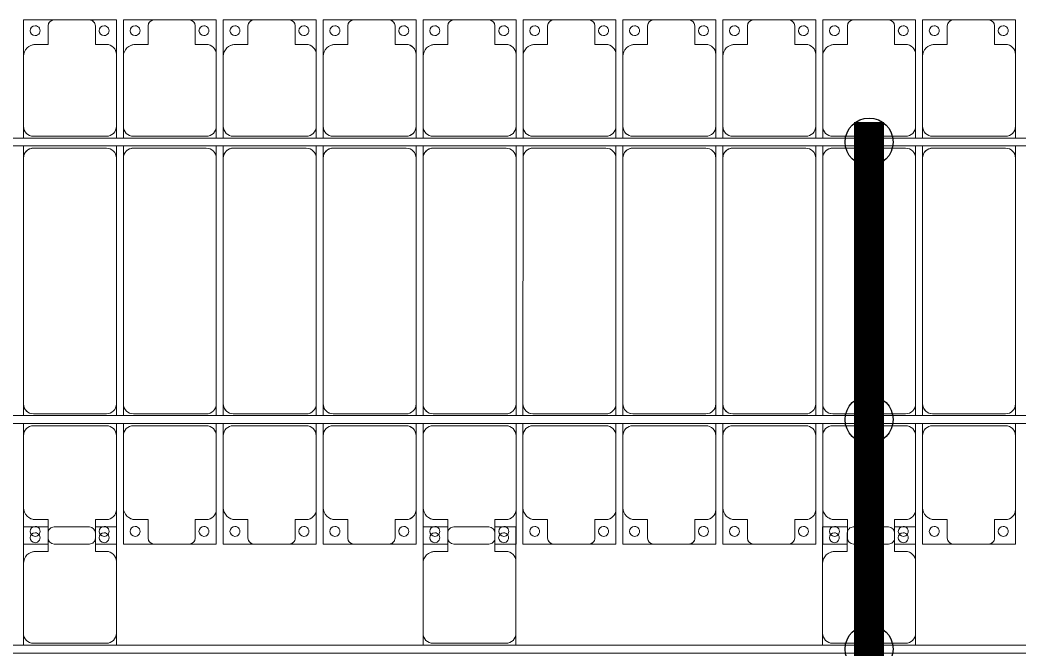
# Model space of a CAD drawing. Header units: millimetres. Extents: x -147246 to 112336, y -213734 to -86506.
# Drawn here: x -80364 to -75364, y -95705 to -92555 of the extents above; entities that cross this region are included whole.
import ezdxf

# ---------------------------------------------------------------- set-up
doc = ezdxf.new("R2010")
doc.units = ezdxf.units.MM
doc.layers.add('A-GENM', color=13, linetype='Continuous', lineweight=9)
doc.layers.add('S-BEAM', color=12, linetype='Continuous', lineweight=9)
doc.layers.add('GC-HOP 40x60 GIA CUONG', color=1, linetype='Continuous')

# ---------------------------------------------------------------- blocks, each defined once
blk = doc.blocks.new('Dải phao đi lại kèm đỡ invester - DẢI PHAO ĐI LẠI-15551-BỐ TRÍ KHUNG KẾT CẤU BÈ PIN 05')
at = {"layer": 'A-GENM', "color": 7}
for p, q in [((59758.4, 1312.2), (59911.8, 1312.2)), ((59758.4, 1129.7), (59758.4, 1312.2)), ((60088.2, 1312.2), (59911.8, 1312.2)), ((60088.2, 1312.2), (60223.4, 1312.2)), ((60223.4, 1312.2), (60223.4, 1139.7)), ((60258.4, 1312.2), (60411.8, 1312.2)), ((60258.4, 1129.7), (60258.4, 1312.2)), ((60588.2, 1312.2), (60411.8, 1312.2)), ((60588.2, 1312.2), (60723.4, 1312.2)), ((60723.4, 1312.2), (60723.4, 1139.7)), ((60758.4, 1312.2), (60911.8, 1312.2)), ((60758.4, 1129.7), (60758.4, 1312.2)), ((61088.2, 1312.2), (60911.8, 1312.2)), ((61088.2, 1312.2), (61223.4, 1312.2)), ((61223.4, 1312.2), (61223.4, 1139.7)), ((61258.4, 1312.2), (61411.8, 1312.2)), ((61258.4, 1129.7), (61258.4, 1312.2)), ((61588.2, 1312.2), (61411.8, 1312.2)), ((61588.2, 1312.2), (61723.4, 1312.2)), ((61723.4, 1312.2), (61723.4, 1139.7)), ((61758.4, 1312.2), (61911.8, 1312.2)), ((61758.4, 1129.7), (61758.4, 1312.2)), ((62088.2, 1312.2), (61911.8, 1312.2)), ((62088.2, 1312.2), (62223.4, 1312.2)), ((62223.4, 1312.2), (62223.4, 1139.7)), ((62258.4, 1312.2), (62411.8, 1312.2)), ((62258.4, 1129.7), (62258.4, 1312.2)), ((62588.2, 1312.2), (62411.8, 1312.2)), ((62588.2, 1312.2), (62723.4, 1312.2)), ((62723.4, 1312.2), (62723.4, 1139.7)), ((62758.4, 1312.2), (62911.8, 1312.2)), ((62758.4, 1129.7), (62758.4, 1312.2)), ((63088.2, 1312.2), (62911.8, 1312.2)), ((63088.2, 1312.2), (63223.4, 1312.2)), ((63223.4, 1312.2), (63223.4, 1139.7)), ((63258.4, 1312.2), (63411.8, 1312.2)), ((63258.4, 1129.7), (63258.4, 1312.2)), ((63588.2, 1312.2), (63411.8, 1312.2)), ((63588.2, 1312.2), (63723.4, 1312.2)), ((63723.4, 1312.2), (63723.4, 1139.7)), ((63758.4, 1312.2), (63911.8, 1312.2)), ((63758.4, 1129.7), (63758.4, 1312.2)), ((64088.2, 1312.2), (63911.8, 1312.2)), ((64088.2, 1312.2), (64223.4, 1312.2)), ((64223.4, 1312.2), (64223.4, 1139.7)), ((64258.4, 1312.2), (64411.8, 1312.2)), ((64258.4, 1129.7), (64258.4, 1312.2)), ((64588.2, 1312.2), (64411.8, 1312.2)), ((64588.2, 1312.2), (64723.4, 1312.2)), ((64723.4, 1312.2), (64723.4, 1139.7)), ((59881.8, 1282.2), (59881.8, 1189.7)), ((60118.2, 1189.7), (60118.2, 1282.2)), ((60381.8, 1282.2), (60381.8, 1189.7)), ((60618.2, 1189.7), (60618.2, 1282.2)), ((60881.8, 1282.2), (60881.8, 1189.7)), ((61118.2, 1189.7), (61118.2, 1282.2)), ((61381.8, 1282.2), (61381.8, 1189.7)), ((61618.2, 1189.7), (61618.2, 1282.2)), ((61881.8, 1282.2), (61881.8, 1189.7)), ((62118.2, 1189.7), (62118.2, 1282.2)), ((62381.8, 1282.2), (62381.8, 1189.7)), ((62618.2, 1189.7), (62618.2, 1282.2)), ((62881.8, 1282.2), (62881.8, 1189.7)), ((63118.2, 1189.7), (63118.2, 1282.2)), ((63381.8, 1282.2), (63381.8, 1189.7)), ((63618.2, 1189.7), (63618.2, 1282.2)), ((63881.8, 1282.2), (63881.8, 1189.7)), ((64118.2, 1189.7), (64118.2, 1282.2)), ((64381.8, 1282.2), (64381.8, 1189.7)), ((64618.2, 1189.7), (64618.2, 1282.2)), ((59881.8, 1189.7), (59818.4, 1189.7)), ((60173.4, 1189.7), (60118.2, 1189.7)), ((60381.8, 1189.7), (60318.4, 1189.7)), ((60673.4, 1189.7), (60618.2, 1189.7)), ((60881.8, 1189.7), (60818.4, 1189.7)), ((61173.4, 1189.7), (61118.2, 1189.7)), ((61381.8, 1189.7), (61318.4, 1189.7)), ((61673.4, 1189.7), (61618.2, 1189.7)), ((61881.8, 1189.7), (61818.4, 1189.7)), ((62173.4, 1189.7), (62118.2, 1189.7)), ((62381.8, 1189.7), (62318.4, 1189.7)), ((62673.4, 1189.7), (62618.2, 1189.7)), ((62881.8, 1189.7), (62818.4, 1189.7)), ((63173.4, 1189.7), (63118.2, 1189.7)), ((63381.8, 1189.7), (63318.4, 1189.7)), ((63673.4, 1189.7), (63618.2, 1189.7)), ((63881.8, 1189.7), (63818.4, 1189.7)), ((64173.4, 1189.7), (64118.2, 1189.7)), ((64381.8, 1189.7), (64318.4, 1189.7)), ((64673.4, 1189.7), (64618.2, 1189.7)), ((59758.4, 1129.7), (59758.4, 779.7)), ((60223.4, 779.7), (60223.4, 1139.7)), ((60258.4, 1129.7), (60258.4, 779.7)), ((60723.4, 779.7), (60723.4, 1139.7)), ((60758.4, 1129.7), (60758.4, 779.7)), ((61223.4, 779.7), (61223.4, 1139.7)), ((61258.4, 1129.7), (61258.4, 779.7)), ((61723.4, 779.7), (61723.4, 1139.7)), ((61758.4, 1129.7), (61758.4, 779.7)), ((62223.4, 779.7), (62223.4, 1139.7)), ((62258.4, 1129.7), (62258.4, 779.7)), ((62723.4, 779.7), (62723.4, 1139.7)), ((62758.4, 1129.7), (62758.4, 779.7)), ((63223.4, 779.7), (63223.4, 1139.7)), ((63258.4, 1129.7), (63258.4, 779.7)), ((63723.4, 779.7), (63723.4, 1139.7)), ((63758.4, 1129.7), (63758.4, 779.7)), ((64223.4, 779.7), (64223.4, 1139.7)), ((64258.4, 1129.7), (64258.4, 779.7)), ((64723.4, 779.7), (64723.4, 1139.7)), ((59758.4, 721.1), (59758.4, 779.7)), ((60223.4, 779.7), (60223.4, 721.1)), ((60258.4, 721.1), (60258.4, 779.7)), ((60723.4, 779.7), (60723.4, 721.1)), ((60758.4, 721.1), (60758.4, 779.7)), ((61223.4, 779.7), (61223.4, 721.1)), ((61258.4, 721.1), (61258.4, 779.7)), ((61723.4, 779.7), (61723.4, 721.1)), ((61758.4, 721.1), (61758.4, 779.7)), ((62223.4, 779.7), (62223.4, 721.1)), ((62258.4, 721.1), (62258.4, 779.7)), ((62723.4, 779.7), (62723.4, 721.1)), ((62758.4, 721.1), (62758.4, 779.7)), ((63223.4, 779.7), (63223.4, 721.1)), ((63258.4, 721.1), (63258.4, 779.7)), ((63723.4, 779.7), (63723.4, 721.1)), ((63758.4, 721.1), (63758.4, 779.7)), ((64223.4, 779.7), (64223.4, 721.1)), ((64258.4, 721.1), (64258.4, 779.7)), ((64723.4, 779.7), (64723.4, 721.1)), ((59808.4, 729.7), (60173.4, 729.7)), ((60308.4, 729.7), (60673.4, 729.7)), ((60808.4, 729.7), (61173.4, 729.7)), ((61308.4, 729.7), (61673.4, 729.7)), ((61808.4, 729.7), (62173.4, 729.7)), ((62308.4, 729.7), (62673.4, 729.7)), ((62808.4, 729.7), (63173.4, 729.7)), ((63308.4, 729.7), (63673.4, 729.7)), ((63808.4, 729.7), (64173.4, 729.7)), ((64308.4, 729.7), (64673.4, 729.7)), ((59758.4, 620.3), (59758.4, 681.1)), ((60173.4, 670.3), (59808.4, 670.3)), ((60223.4, 681.1), (60223.4, 620.3)), ((60258.4, 620.3), (60258.4, 681.1)), ((60673.4, 670.3), (60308.4, 670.3)), ((60723.4, 681.1), (60723.4, 620.3)), ((60758.4, 620.3), (60758.4, 681.1)), ((61173.4, 670.3), (60808.4, 670.3)), ((61223.4, 681.1), (61223.4, 620.3)), ((61258.4, 620.3), (61258.4, 681.1)), ((61673.4, 670.3), (61308.4, 670.3)), ((61723.4, 681.1), (61723.4, 620.3)), ((61758.4, 620.3), (61758.4, 681.1)), ((62173.4, 670.3), (61808.4, 670.3)), ((62223.4, 681.1), (62223.4, 620.3)), ((62258.4, 620.3), (62258.4, 681.1)), ((62673.4, 670.3), (62308.4, 670.3)), ((62723.4, 681.1), (62723.4, 620.3)), ((62758.4, 620.3), (62758.4, 681.1)), ((63173.4, 670.3), (62808.4, 670.3)), ((63223.4, 681.1), (63223.4, 620.3)), ((63258.4, 620.3), (63258.4, 681.1)), ((63673.4, 670.3), (63308.4, 670.3)), ((63723.4, 681.1), (63723.4, 620.3)), ((63758.4, 620.3), (63758.4, 681.1)), ((64173.4, 670.3), (63808.4, 670.3)), ((64223.4, 681.1), (64223.4, 620.3)), ((64258.4, 620.3), (64258.4, 681.1)), ((64673.4, 670.3), (64308.4, 670.3)), ((64723.4, 681.1), (64723.4, 620.3)), ((59758.4, 620.3), (59758.4, -610.3)), ((60223.4, -610.3), (60223.4, 620.3)), ((60258.4, 620.3), (60258.4, -610.3)), ((60723.4, -610.3), (60723.4, 620.3)), ((60758.4, 620.3), (60758.4, -610.3)), ((61223.4, -610.3), (61223.4, 620.3)), ((61258.4, 620.3), (61258.4, -610.3)), ((61723.4, -610.3), (61723.4, 620.3)), ((61758.4, 620.3), (61758.4, -610.3)), ((62223.4, -610.3), (62223.4, 620.3)), ((62258.4, 620.3), (62258.4, -610.3)), ((62723.4, -610.3), (62723.4, 620.3)), ((62758.4, 620.3), (62758.4, -610.3)), ((63223.4, -610.3), (63223.4, 620.3)), ((63258.4, 620.3), (63258.4, -610.3)), ((63723.4, -610.3), (63723.4, 620.3)), ((63758.4, 620.3), (63758.4, -610.3)), ((64223.4, -610.3), (64223.4, 620.3)), ((64258.4, 620.3), (64258.4, -610.3)), ((64723.4, -610.3), (64723.4, 620.3)), ((59758.4, -668.9), (59758.4, -610.3)), ((60223.4, -610.3), (60223.4, -668.9)), ((60258.4, -668.9), (60258.4, -610.3)), ((60723.4, -610.3), (60723.4, -668.9)), ((60758.4, -668.9), (60758.4, -610.3)), ((61223.4, -610.3), (61223.4, -668.9)), ((61258.4, -668.9), (61258.4, -610.3)), ((61723.4, -610.3), (61723.4, -668.9)), ((61758.4, -668.9), (61758.4, -610.3)), ((62223.4, -610.3), (62223.4, -668.9)), ((62258.4, -668.9), (62258.4, -610.3)), ((62723.4, -610.3), (62723.4, -668.9)), ((62758.4, -668.9), (62758.4, -610.3)), ((63223.4, -610.3), (63223.4, -668.9)), ((63258.4, -668.9), (63258.4, -610.3)), ((63723.4, -610.3), (63723.4, -668.9)), ((63758.4, -668.9), (63758.4, -610.3)), ((64223.4, -610.3), (64223.4, -668.9)), ((64258.4, -668.9), (64258.4, -610.3)), ((64723.4, -610.3), (64723.4, -668.9)), ((59808.4, -660.3), (60173.4, -660.3)), ((60308.4, -660.3), (60673.4, -660.3)), ((60808.4, -660.3), (61173.4, -660.3)), ((61308.4, -660.3), (61673.4, -660.3)), ((61808.4, -660.3), (62173.4, -660.3)), ((62308.4, -660.3), (62673.4, -660.3)), ((62808.4, -660.3), (63173.4, -660.3)), ((63308.4, -660.3), (63673.4, -660.3)), ((63808.4, -660.3), (64173.4, -660.3)), ((64308.4, -660.3), (64673.4, -660.3)), ((59758.4, -769.7), (59758.4, -708.9)), ((60173.4, -719.7), (59808.4, -719.7)), ((60223.4, -708.9), (60223.4, -769.7)), ((60258.4, -769.7), (60258.4, -708.9)), ((60673.4, -719.7), (60308.4, -719.7)), ((60723.4, -708.9), (60723.4, -769.7)), ((60758.4, -769.7), (60758.4, -708.9)), ((61173.4, -719.7), (60808.4, -719.7)), ((61223.4, -708.9), (61223.4, -769.7)), ((61258.4, -769.7), (61258.4, -708.9)), ((61673.4, -719.7), (61308.4, -719.7)), ((61723.4, -708.9), (61723.4, -769.7)), ((61758.4, -769.7), (61758.4, -708.9)), ((62173.4, -719.7), (61808.4, -719.7)), ((62223.4, -708.9), (62223.4, -769.7)), ((62258.4, -769.7), (62258.4, -708.9)), ((62673.4, -719.7), (62308.4, -719.7)), ((62723.4, -708.9), (62723.4, -769.7)), ((62758.4, -769.7), (62758.4, -708.9)), ((63173.4, -719.7), (62808.4, -719.7)), ((63223.4, -708.9), (63223.4, -769.7)), ((63258.4, -769.7), (63258.4, -708.9)), ((63673.4, -719.7), (63308.4, -719.7)), ((63723.4, -708.9), (63723.4, -769.7)), ((63758.4, -769.7), (63758.4, -708.9)), ((64173.4, -719.7), (63808.4, -719.7)), ((64223.4, -708.9), (64223.4, -769.7)), ((64258.4, -769.7), (64258.4, -708.9)), ((64673.4, -719.7), (64308.4, -719.7)), ((64723.4, -708.9), (64723.4, -769.7)), ((59758.4, -769.7), (59758.4, -1129.7)), ((60223.4, -1139.7), (60223.4, -769.7)), ((60258.4, -769.7), (60258.4, -1129.7)), ((60723.4, -1139.7), (60723.4, -769.7)), ((60758.4, -769.7), (60758.4, -1129.7)), ((61223.4, -1139.7), (61223.4, -769.7)), ((61258.4, -769.7), (61258.4, -1129.7)), ((61723.4, -1139.7), (61723.4, -769.7)), ((61758.4, -769.7), (61758.4, -1129.7)), ((62223.4, -1139.7), (62223.4, -769.7)), ((62258.4, -769.7), (62258.4, -1129.7)), ((62723.4, -1139.7), (62723.4, -769.7)), ((62758.4, -769.7), (62758.4, -1129.7)), ((63223.4, -1139.7), (63223.4, -769.7)), ((63258.4, -769.7), (63258.4, -1129.7)), ((63723.4, -1139.7), (63723.4, -769.7)), ((63758.4, -769.7), (63758.4, -1129.7)), ((64223.4, -1139.7), (64223.4, -769.7)), ((64258.4, -769.7), (64258.4, -1129.7)), ((64723.4, -1139.7), (64723.4, -769.7)), ((59758.4, -1312.2), (59758.4, -1129.7)), ((60223.4, -1139.7), (60223.4, -1312.2)), ((60258.4, -1312.2), (60258.4, -1129.7)), ((60723.4, -1139.7), (60723.4, -1312.2)), ((60758.4, -1312.2), (60758.4, -1129.7)), ((61223.4, -1139.7), (61223.4, -1312.2)), ((61258.4, -1312.2), (61258.4, -1129.7)), ((61723.4, -1139.7), (61723.4, -1312.2)), ((61758.4, -1312.2), (61758.4, -1129.7)), ((62223.4, -1139.7), (62223.4, -1312.2)), ((62258.4, -1312.2), (62258.4, -1129.7)), ((62723.4, -1139.7), (62723.4, -1312.2)), ((62758.4, -1312.2), (62758.4, -1129.7)), ((63223.4, -1139.7), (63223.4, -1312.2)), ((63258.4, -1312.2), (63258.4, -1129.7)), ((63723.4, -1139.7), (63723.4, -1312.2)), ((63758.4, -1312.2), (63758.4, -1129.7)), ((64223.4, -1139.7), (64223.4, -1312.2)), ((64258.4, -1312.2), (64258.4, -1129.7)), ((64723.4, -1139.7), (64723.4, -1312.2)), ((59818.4, -1189.7), (59881.8, -1189.7)), ((59881.8, -1189.7), (59881.8, -1282.2)), ((60118.2, -1282.2), (60118.2, -1189.7)), ((60118.2, -1189.7), (60173.4, -1189.7)), ((60318.4, -1189.7), (60381.8, -1189.7)), ((60381.8, -1189.7), (60381.8, -1282.2)), ((60618.2, -1282.2), (60618.2, -1189.7)), ((60618.2, -1189.7), (60673.4, -1189.7)), ((60818.4, -1189.7), (60881.8, -1189.7)), ((60881.8, -1189.7), (60881.8, -1282.2)), ((61118.2, -1282.2), (61118.2, -1189.7)), ((61118.2, -1189.7), (61173.4, -1189.7)), ((61318.4, -1189.7), (61381.8, -1189.7)), ((61381.8, -1189.7), (61381.8, -1282.2)), ((61618.2, -1282.2), (61618.2, -1189.7)), ((61618.2, -1189.7), (61673.4, -1189.7)), ((61818.4, -1189.7), (61881.8, -1189.7)), ((61881.8, -1189.7), (61881.8, -1282.2)), ((62118.2, -1282.2), (62118.2, -1189.7)), ((62118.2, -1189.7), (62173.4, -1189.7)), ((62318.4, -1189.7), (62381.8, -1189.7)), ((62381.8, -1189.7), (62381.8, -1282.2)), ((62618.2, -1282.2), (62618.2, -1189.7)), ((62618.2, -1189.7), (62673.4, -1189.7)), ((62818.4, -1189.7), (62881.8, -1189.7)), ((62881.8, -1189.7), (62881.8, -1282.2)), ((63118.2, -1282.2), (63118.2, -1189.7)), ((63118.2, -1189.7), (63173.4, -1189.7)), ((63318.4, -1189.7), (63381.8, -1189.7)), ((63381.8, -1189.7), (63381.8, -1282.2)), ((63618.2, -1282.2), (63618.2, -1189.7)), ((63618.2, -1189.7), (63673.4, -1189.7)), ((63818.4, -1189.7), (63881.8, -1189.7)), ((63881.8, -1189.7), (63881.8, -1282.2)), ((64118.2, -1282.2), (64118.2, -1189.7)), ((64118.2, -1189.7), (64173.4, -1189.7)), ((64318.4, -1189.7), (64381.8, -1189.7)), ((64381.8, -1189.7), (64381.8, -1282.2)), ((64618.2, -1282.2), (64618.2, -1189.7)), ((64618.2, -1189.7), (64673.4, -1189.7)), ((59881.6, -1312.2), (59758.4, -1312.2)), ((59911.8, -1312.2), (60088.2, -1312.2)), ((60223.4, -1312.2), (60118, -1312.2)), ((60411.8, -1312.2), (60258.4, -1312.2)), ((60411.8, -1312.2), (60588.2, -1312.2)), ((60723.4, -1312.2), (60588.2, -1312.2)), ((60911.8, -1312.2), (60758.4, -1312.2)), ((60911.8, -1312.2), (61088.2, -1312.2)), ((61223.4, -1312.2), (61088.2, -1312.2)), ((61411.8, -1312.2), (61258.4, -1312.2)), ((61411.8, -1312.2), (61588.2, -1312.2)), ((61723.4, -1312.2), (61588.2, -1312.2)), ((61881.6, -1312.2), (61758.4, -1312.2)), ((61911.8, -1312.2), (62088.2, -1312.2)), ((62223.4, -1312.2), (62118, -1312.2)), ((62411.8, -1312.2), (62258.4, -1312.2)), ((62411.8, -1312.2), (62588.2, -1312.2)), ((62723.4, -1312.2), (62588.2, -1312.2)), ((62911.8, -1312.2), (62758.4, -1312.2)), ((62911.8, -1312.2), (63088.2, -1312.2)), ((63223.4, -1312.2), (63088.2, -1312.2)), ((63411.8, -1312.2), (63258.4, -1312.2)), ((63411.8, -1312.2), (63588.2, -1312.2)), ((63723.4, -1312.2), (63588.2, -1312.2)), ((63881.6, -1312.2), (63758.4, -1312.2)), ((63911.8, -1312.2), (64088.2, -1312.2)), ((64223.4, -1312.2), (64118, -1312.2)), ((64411.8, -1312.2), (64258.4, -1312.2)), ((64411.8, -1312.2), (64588.2, -1312.2)), ((64723.4, -1312.2), (64588.2, -1312.2))]:
    blk.add_line(p, q, dxfattribs=at)
for centre, radius, start, end in [((59911.8, 1282.2), 30, 90, 180), ((59911.8, 1282.2), 30, 90, 150), ((60088.2, 1282.2), 30, 360, 90), ((60088.2, 1282.2), 30, 30, 90), ((60411.8, 1282.2), 30, 90, 180), ((60411.8, 1282.2), 30, 90, 150), ((60588.2, 1282.2), 30, 0, 90), ((60588.2, 1282.2), 30, 30, 90), ((60911.8, 1282.2), 30, 90, 180), ((60911.8, 1282.2), 30, 90, 150), ((61088.2, 1282.2), 30, 0, 90), ((61088.2, 1282.2), 30, 30, 90), ((61411.8, 1282.2), 30, 90, 180), ((61411.8, 1282.2), 30, 90, 150), ((61588.2, 1282.2), 30, 0, 90), ((61588.2, 1282.2), 30, 30, 90), ((61911.8, 1282.2), 30, 90, 180), ((61911.8, 1282.2), 30, 90, 150), ((62088.2, 1282.2), 30, 0, 90), ((62088.2, 1282.2), 30, 30, 90), ((62411.8, 1282.2), 30, 90, 180), ((62411.8, 1282.2), 30, 90, 150), ((62588.2, 1282.2), 30, 0, 90), ((62588.2, 1282.2), 30, 30, 90), ((62911.8, 1282.2), 30, 90, 180), ((62911.8, 1282.2), 30, 90, 150), ((63088.2, 1282.2), 30, 0, 90), ((63088.2, 1282.2), 30, 30, 90), ((63411.8, 1282.2), 30, 90, 180), ((63411.8, 1282.2), 30, 90, 150), ((63588.2, 1282.2), 30, 0, 90), ((63588.2, 1282.2), 30, 30, 90), ((63911.8, 1282.2), 30, 90, 180), ((63911.8, 1282.2), 30, 90, 150), ((64088.2, 1282.2), 30, 0, 90), ((64088.2, 1282.2), 30, 30, 90), ((64411.8, 1282.2), 30, 90, 180), ((64411.8, 1282.2), 30, 90, 150), ((64588.2, 1282.2), 30, 0, 90), ((64588.2, 1282.2), 30, 30, 90), ((59816.8, 1258.6), 25, 90, 270), ((59816.8, 1258.6), 25, 270, 90), ((60161.8, 1258.6), 25, 90, 270), ((60161.8, 1258.6), 25, 180, 195), ((60161.8, 1258.6), 25, 270, 90), ((60316.8, 1258.6), 25, 90, 270), ((60316.8, 1258.6), 25, 270, 90), ((60661.8, 1258.6), 25, 90, 270), ((60661.8, 1258.6), 25, 180, 195), ((60661.8, 1258.6), 25, 270, 90), ((60816.8, 1258.6), 25, 90, 270), ((60816.8, 1258.6), 25, 270, 90), ((61161.8, 1258.6), 25, 90, 270), ((61161.8, 1258.6), 25, 180, 195), ((61161.8, 1258.6), 25, 270, 90), ((61316.8, 1258.6), 25, 90, 270), ((61316.8, 1258.6), 25, 270, 90), ((61661.8, 1258.6), 25, 90, 270), ((61661.8, 1258.6), 25, 180, 195), ((61661.8, 1258.6), 25, 270, 90), ((61816.8, 1258.6), 25, 90, 270), ((61816.8, 1258.6), 25, 270, 90), ((62161.8, 1258.6), 25, 90, 270), ((62161.8, 1258.6), 25, 180, 195), ((62161.8, 1258.6), 25, 270, 90), ((62316.8, 1258.6), 25, 90, 270), ((62316.8, 1258.6), 25, 270, 90), ((62661.8, 1258.6), 25, 90, 270), ((62661.8, 1258.6), 25, 180, 195), ((62661.8, 1258.6), 25, 270, 90), ((62816.8, 1258.6), 25, 90, 270), ((62816.8, 1258.6), 25, 270, 90), ((63161.8, 1258.6), 25, 90, 270), ((63161.8, 1258.6), 25, 180, 195), ((63161.8, 1258.6), 25, 270, 90), ((63316.8, 1258.6), 25, 90, 270), ((63316.8, 1258.6), 25, 270, 90), ((63661.8, 1258.6), 25, 90, 270), ((63661.8, 1258.6), 25, 180, 195), ((63661.8, 1258.6), 25, 270, 90), ((63816.8, 1258.6), 25, 90, 270), ((63816.8, 1258.6), 25, 270, 90), ((64161.8, 1258.6), 25, 90, 270), ((64161.8, 1258.6), 25, 180, 195), ((64161.8, 1258.6), 25, 270, 90), ((64316.8, 1258.6), 25, 90, 270), ((64316.8, 1258.6), 25, 270, 90), ((64661.8, 1258.6), 25, 90, 270), ((64661.8, 1258.6), 25, 180, 195), ((64661.8, 1258.6), 25, 270, 90), ((59818.4, 1129.7), 60, 90, 180), ((59818.4, 1129.7), 60, 90, 120), ((60173.4, 1139.7), 50, 0, 90), ((60173.4, 1139.7), 50, 45, 90), ((60318.4, 1129.7), 60, 90, 180), ((60318.4, 1129.7), 60, 90, 120), ((60673.4, 1139.7), 50, 0, 90), ((60673.4, 1139.7), 50, 45, 90), ((60818.4, 1129.7), 60, 90, 180), ((60818.4, 1129.7), 60, 90, 120), ((61173.4, 1139.7), 50, 0, 90), ((61173.4, 1139.7), 50, 45, 90), ((61318.4, 1129.7), 60, 90, 180), ((61318.4, 1129.7), 60, 90, 120), ((61673.4, 1139.7), 50, 0, 90), ((61673.4, 1139.7), 50, 45, 90), ((61818.4, 1129.7), 60, 90, 180), ((61818.4, 1129.7), 60, 90, 120), ((62173.4, 1139.7), 50, 360, 90), ((62173.4, 1139.7), 50, 45, 90), ((62318.4, 1129.7), 60, 90, 180), ((62318.4, 1129.7), 60, 90, 120), ((62673.4, 1139.7), 50, 0, 90), ((62673.4, 1139.7), 50, 45, 90), ((62818.4, 1129.7), 60, 90, 180), ((62818.4, 1129.7), 60, 90, 120), ((63173.4, 1139.7), 50, 360, 90), ((63173.4, 1139.7), 50, 45, 90), ((63318.4, 1129.7), 60, 90, 180), ((63318.4, 1129.7), 60, 90, 120), ((63673.4, 1139.7), 50, 0, 90), ((63673.4, 1139.7), 50, 45, 90), ((63818.4, 1129.7), 60, 90, 180), ((63818.4, 1129.7), 60, 90, 120), ((64173.4, 1139.7), 50, 0, 90), ((64173.4, 1139.7), 50, 45, 90), ((64318.4, 1129.7), 60, 90, 180), ((64318.4, 1129.7), 60, 90, 120), ((64673.4, 1139.7), 50, 360, 90), ((64673.4, 1139.7), 50, 45, 90), ((59808.4, 779.7), 50, 180, 270), ((60173.4, 779.7), 50, 270, 0), ((60308.4, 779.7), 50, 180, 270), ((60673.4, 779.7), 50, 270, 0), ((60808.4, 779.7), 50, 180, 270), ((61173.4, 779.7), 50, 270, 0), ((61308.4, 779.7), 50, 180, 270), ((61673.4, 779.7), 50, 270, 360), ((61808.4, 779.7), 50, 180, 270), ((62173.4, 779.7), 50, 270, 0), ((62308.4, 779.7), 50, 180, 270), ((62673.4, 779.7), 50, 270, 360), ((62808.4, 779.7), 50, 180, 270), ((63173.4, 779.7), 50, 270, 0), ((63308.4, 779.7), 50, 180, 270), ((63673.4, 779.7), 50, 270, 0), ((63808.4, 779.7), 50, 180, 270), ((64173.4, 779.7), 50, 270, 0), ((64308.4, 779.7), 50, 180, 270), ((64673.4, 779.7), 50, 270, 0), ((59808.4, 779.7), 50, 225, 270), ((60173.4, 779.7), 50, 270, 315), ((60308.4, 779.7), 50, 225, 270), ((60673.4, 779.7), 50, 270, 315), ((60808.4, 779.7), 50, 225, 270), ((61173.4, 779.7), 50, 270, 315), ((61308.4, 779.7), 50, 225, 270), ((61673.4, 779.7), 50, 270, 315), ((61808.4, 779.7), 50, 225, 270), ((62173.4, 779.7), 50, 270, 315), ((62308.4, 779.7), 50, 225, 270), ((62673.4, 779.7), 50, 270, 315), ((62808.4, 779.7), 50, 225, 270), ((63173.4, 779.7), 50, 270, 315), ((63308.4, 779.7), 50, 225, 270), ((63673.4, 779.7), 50, 270, 315), ((63808.4, 779.7), 50, 225, 270), ((64173.4, 779.7), 50, 270, 315), ((64308.4, 779.7), 50, 225, 270), ((64673.4, 779.7), 50, 270, 315), ((59808.4, 620.3), 50, 90, 180), ((59808.4, 620.3), 50, 90, 165), ((60173.4, 620.3), 50, 0, 90), ((60173.4, 620.3), 50, 0, 90), ((60308.4, 620.3), 50, 90, 180), ((60308.4, 620.3), 50, 90, 165), ((60673.4, 620.3), 50, 0, 90), ((60673.4, 620.3), 50, 0, 90), ((60808.4, 620.3), 50, 90, 180), ((60808.4, 620.3), 50, 90, 165), ((61173.4, 620.3), 50, 0, 90), ((61173.4, 620.3), 50, 0, 90), ((61308.4, 620.3), 50, 90, 180), ((61308.4, 620.3), 50, 90, 165), ((61673.4, 620.3), 50, 0, 90), ((61673.4, 620.3), 50, 0, 90), ((61808.4, 620.3), 50, 90, 180), ((61808.4, 620.3), 50, 90, 165), ((62173.4, 620.3), 50, 360, 90), ((62173.4, 620.3), 50, 360, 90), ((62308.4, 620.3), 50, 90, 180), ((62308.4, 620.3), 50, 90, 165), ((62673.4, 620.3), 50, 360, 90), ((62673.4, 620.3), 50, 360, 90), ((62808.4, 620.3), 50, 90, 180), ((62808.4, 620.3), 50, 90, 165), ((63173.4, 620.3), 50, 360, 90), ((63173.4, 620.3), 50, 360, 90), ((63308.4, 620.3), 50, 90, 180), ((63308.4, 620.3), 50, 90, 165), ((63673.4, 620.3), 50, 0, 90), ((63673.4, 620.3), 50, 0, 90), ((63808.4, 620.3), 50, 90, 180), ((63808.4, 620.3), 50, 90, 165), ((64173.4, 620.3), 50, 360, 90), ((64173.4, 620.3), 50, 360, 90), ((64308.4, 620.3), 50, 90, 180), ((64308.4, 620.3), 50, 90, 165), ((64673.4, 620.3), 50, 0, 90), ((64673.4, 620.3), 50, 0, 90), ((59808.4, -610.3), 50, 180, 270), ((59808.4, -610.3), 50, 180, 255), ((60173.4, -610.3), 50, 270, 360), ((60173.4, -610.3), 50, 315, 360), ((60308.4, -610.3), 50, 180, 270), ((60308.4, -610.3), 50, 180, 255), ((60673.4, -610.3), 50, 270, 0), ((60673.4, -610.3), 50, 315, 0), ((60808.4, -610.3), 50, 180, 270), ((60808.4, -610.3), 50, 180, 255), ((61173.4, -610.3), 50, 270, 0), ((61173.4, -610.3), 50, 315, 0), ((61308.4, -610.3), 50, 180, 270), ((61308.4, -610.3), 50, 180, 255), ((61673.4, -610.3), 50, 270, 0), ((61673.4, -610.3), 50, 315, 0), ((61808.4, -610.3), 50, 180, 270), ((61808.4, -610.3), 50, 180, 255), ((62173.4, -610.3), 50, 270, 0), ((62173.4, -610.3), 50, 315, 0), ((62308.4, -610.3), 50, 180, 270), ((62308.4, -610.3), 50, 180, 255), ((62673.4, -610.3), 50, 270, 0), ((62673.4, -610.3), 50, 315, 0), ((62808.4, -610.3), 50, 180, 270), ((62808.4, -610.3), 50, 180, 255), ((63173.4, -610.3), 50, 270, 360), ((63173.4, -610.3), 50, 315, 360), ((63308.4, -610.3), 50, 180, 270), ((63308.4, -610.3), 50, 180, 255), ((63673.4, -610.3), 50, 270, 0), ((63673.4, -610.3), 50, 315, 0), ((63808.4, -610.3), 50, 180, 270), ((63808.4, -610.3), 50, 180, 255), ((64173.4, -610.3), 50, 270, 360), ((64173.4, -610.3), 50, 315, 0), ((64308.4, -610.3), 50, 180, 270), ((64308.4, -610.3), 50, 180, 255), ((64673.4, -610.3), 50, 270, 360), ((64673.4, -610.3), 50, 315, 360), ((59808.4, -769.7), 50, 90, 180), ((59808.4, -769.7), 50, 90, 135), ((60173.4, -769.7), 50, 0, 90), ((60173.4, -769.7), 50, 45, 90), ((60308.4, -769.7), 50, 90, 180), ((60308.4, -769.7), 50, 90, 135), ((60673.4, -769.7), 50, 0, 90), ((60673.4, -769.7), 50, 45, 90), ((60808.4, -769.7), 50, 90, 180), ((60808.4, -769.7), 50, 90, 135), ((61173.4, -769.7), 50, 0, 90), ((61173.4, -769.7), 50, 45, 90), ((61308.4, -769.7), 50, 90, 180), ((61308.4, -769.7), 50, 90, 135), ((61673.4, -769.7), 50, 0, 90), ((61673.4, -769.7), 50, 45, 90), ((61808.4, -769.7), 50, 90, 180), ((61808.4, -769.7), 50, 90, 135), ((62173.4, -769.7), 50, 0, 90), ((62173.4, -769.7), 50, 45, 90), ((62308.4, -769.7), 50, 90, 180), ((62308.4, -769.7), 50, 90, 135), ((62673.4, -769.7), 50, 0, 90), ((62673.4, -769.7), 50, 45, 90), ((62808.4, -769.7), 50, 90, 180), ((62808.4, -769.7), 50, 90, 135), ((63173.4, -769.7), 50, 360, 90), ((63173.4, -769.7), 50, 45, 90), ((63308.4, -769.7), 50, 90, 180), ((63308.4, -769.7), 50, 90, 135), ((63673.4, -769.7), 50, 0, 90), ((63673.4, -769.7), 50, 45, 90), ((63808.4, -769.7), 50, 90, 180), ((63808.4, -769.7), 50, 90, 135), ((64173.4, -769.7), 50, 0, 90), ((64173.4, -769.7), 50, 45, 90), ((64308.4, -769.7), 50, 90, 180), ((64308.4, -769.7), 50, 90, 135), ((64673.4, -769.7), 50, 360, 90), ((64673.4, -769.7), 50, 45, 90), ((59818.4, -1129.7), 60, 180, 270), ((60173.4, -1139.7), 50, 270, 360), ((60318.4, -1129.7), 60, 180, 270), ((60673.4, -1139.7), 50, 270, 360), ((60818.4, -1129.7), 60, 180, 270), ((61173.4, -1139.7), 50, 270, 0), ((61318.4, -1129.7), 60, 180, 270), ((61673.4, -1139.7), 50, 270, 360), ((61818.4, -1129.7), 60, 180, 270), ((62173.4, -1139.7), 50, 270, 0), ((62318.4, -1129.7), 60, 180, 270), ((62673.4, -1139.7), 50, 270, 360), ((62818.4, -1129.7), 60, 180, 270), ((63173.4, -1139.7), 50, 270, 360), ((63318.4, -1129.7), 60, 180, 270), ((63673.4, -1139.7), 50, 270, 0), ((63818.4, -1129.7), 60, 180, 270), ((64173.4, -1139.7), 50, 270, 0), ((64318.4, -1129.7), 60, 180, 270), ((64673.4, -1139.7), 50, 270, 0), ((59818.4, -1129.7), 60, 240, 270), ((60173.4, -1139.7), 50, 270, 315), ((60318.4, -1129.7), 60, 240, 270), ((60673.4, -1139.7), 50, 270, 315), ((60818.4, -1129.7), 60, 240, 270), ((61173.4, -1139.7), 50, 270, 315), ((61318.4, -1129.7), 60, 240, 270), ((61673.4, -1139.7), 50, 270, 315), ((61818.4, -1129.7), 60, 240, 270), ((62173.4, -1139.7), 50, 270, 315), ((62318.4, -1129.7), 60, 240, 270), ((62673.4, -1139.7), 50, 270, 315), ((62818.4, -1129.7), 60, 240, 270), ((63173.4, -1139.7), 50, 270, 315), ((63318.4, -1129.7), 60, 240, 270), ((63673.4, -1139.7), 50, 270, 315), ((63818.4, -1129.7), 60, 240, 270), ((64173.4, -1139.7), 50, 270, 315), ((64318.4, -1129.7), 60, 240, 270), ((64673.4, -1139.7), 50, 270, 315), ((59816.8, -1248.6), 25, 90, 270), ((59816.8, -1248.6), 25, 270, 90), ((60161.8, -1248.6), 25, 90, 270), ((60161.8, -1248.6), 25, 270, 90), ((60316.8, -1248.6), 25, 90, 270), ((60316.8, -1248.6), 25, 270, 90), ((60661.8, -1248.6), 25, 90, 270), ((60661.8, -1248.6), 25, 165, 180), ((60661.8, -1248.6), 25, 270, 90), ((60816.8, -1248.6), 25, 90, 270), ((60816.8, -1248.6), 25, 270, 90), ((61161.8, -1248.6), 25, 90, 270), ((61161.8, -1248.6), 25, 165, 180), ((61161.8, -1248.6), 25, 270, 90), ((61316.8, -1248.6), 25, 90, 270), ((61316.8, -1248.6), 25, 270, 90), ((61661.8, -1248.6), 25, 90, 270), ((61661.8, -1248.6), 25, 165, 180), ((61661.8, -1248.6), 25, 270, 90), ((61816.8, -1248.6), 25, 90, 270), ((61816.8, -1248.6), 25, 270, 90), ((62161.8, -1248.6), 25, 90, 270), ((62161.8, -1248.6), 25, 270, 90), ((62316.8, -1248.6), 25, 90, 270), ((62316.8, -1248.6), 25, 270, 90), ((62661.8, -1248.6), 25, 90, 270), ((62661.8, -1248.6), 25, 165, 180), ((62661.8, -1248.6), 25, 270, 90), ((62816.8, -1248.6), 25, 90, 270), ((62816.8, -1248.6), 25, 270, 90), ((63161.8, -1248.6), 25, 90, 270), ((63161.8, -1248.6), 25, 165, 180), ((63161.8, -1248.6), 25, 270, 90), ((63316.8, -1248.6), 25, 90, 270), ((63316.8, -1248.6), 25, 270, 90), ((63661.8, -1248.6), 25, 90, 270), ((63661.8, -1248.6), 25, 165, 180), ((63661.8, -1248.6), 25, 270, 90), ((63816.8, -1248.6), 25, 90, 270), ((63816.8, -1248.6), 25, 270, 90), ((64161.8, -1248.6), 25, 90, 270), ((64161.8, -1248.6), 25, 270, 90), ((64316.8, -1248.6), 25, 90, 270), ((64316.8, -1248.6), 25, 270, 90), ((64661.8, -1248.6), 25, 90, 270), ((64661.8, -1248.6), 25, 165, 180), ((64661.8, -1248.6), 25, 270, 90), ((59911.8, -1282.2), 30, 180, 270), ((60088.2, -1282.2), 30, 270, 0), ((60411.8, -1282.2), 30, 180, 270), ((60411.8, -1282.2), 30, 210, 270), ((60588.2, -1282.2), 30, 270, 360), ((60588.2, -1282.2), 30, 270, 330), ((60911.8, -1282.2), 30, 180, 270), ((60911.8, -1282.2), 30, 210, 270), ((61088.2, -1282.2), 30, 270, 0), ((61088.2, -1282.2), 30, 270, 330), ((61411.8, -1282.2), 30, 180, 270), ((61411.8, -1282.2), 30, 210, 270), ((61588.2, -1282.2), 30, 270, 0), ((61588.2, -1282.2), 30, 270, 330), ((61911.8, -1282.2), 30, 180, 270), ((62088.2, -1282.2), 30, 270, 0), ((62411.8, -1282.2), 30, 180, 270), ((62411.8, -1282.2), 30, 210, 270), ((62588.2, -1282.2), 30, 270, 0), ((62588.2, -1282.2), 30, 270, 330), ((62911.8, -1282.2), 30, 180, 270), ((62911.8, -1282.2), 30, 210, 270), ((63088.2, -1282.2), 30, 270, 0), ((63088.2, -1282.2), 30, 270, 330), ((63411.8, -1282.2), 30, 180, 270), ((63411.8, -1282.2), 30, 210, 270), ((63588.2, -1282.2), 30, 270, 360), ((63588.2, -1282.2), 30, 270, 330), ((63911.8, -1282.2), 30, 180, 270), ((64088.2, -1282.2), 30, 270, 0), ((64411.8, -1282.2), 30, 180, 270), ((64411.8, -1282.2), 30, 210, 270), ((64588.2, -1282.2), 30, 270, 0), ((64588.2, -1282.2), 30, 270, 330)]:
    blk.add_arc(centre, radius, start, end, dxfattribs=at)
blk = doc.blocks.new('Dầm C52 - Dầm C52-18760-BỐ TRÍ KHUNG KẾT CẤU BÈ PIN 05')
at = {"layer": 'S-BEAM', "color": 1}
for p, q in [((-74474.317946, 20), (74474.317946, 20)), ((74474.317946, -20), (-74474.317946, -20))]:
    blk.add_line(p, q, dxfattribs=at)
blk = doc.blocks.new('Dầm C52 - Dầm C52-18761-BỐ TRÍ KHUNG KẾT CẤU BÈ PIN 05')
at = {"layer": 'S-BEAM', "color": 1}
for p, q in [((-74474.3, 20), (74474.3, 20)), ((74474.3, -20), (-74474.3, -20))]:
    blk.add_line(p, q, dxfattribs=at)
blk = doc.blocks.new('Dai phao do pin - DẢI PHAO ĐỠ PIN-30354-BỐ TRÍ KHUNG KẾT CẤU BÈ PIN 05')
at = {"layer": 'A-GENM', "color": 7}
for p, q in [((-1312.2, 223.4), (-1139.7, 223.4)), ((-1312.2, 118.4), (-1312.2, 223.4)), ((-779.7, 223.4), (-1139.7, 223.4)), ((-779.7, 223.4), (-721.1, 223.4)), ((-1189.7, 173.4), (-1189.7, 118.2)), ((-729.7, -191.6), (-729.7, 173.4)), ((-1189.7, 118.2), (-1282.2, 118.2)), ((-1312.2, 88.2), (-1312.2, -88.2)), ((-1312.2, -241.6), (-1312.2, -118)), ((-1282.2, -118.2), (-1189.7, -118.2)), ((-1189.7, -118.2), (-1189.7, -181.6)), ((-1129.7, -241.6), (-1312.2, -241.6)), ((-1129.7, -241.6), (-779.7, -241.6)), ((-721.1, -241.6), (-779.7, -241.6))]:
    blk.add_line(p, q, dxfattribs=at)
for centre, radius, start, end in [((-1139.7, 173.4), 50, 90, 180), ((-1139.7, 173.4), 50, 135, 180), ((-779.7, 173.4), 50, 0, 90), ((-779.7, 173.4), 50, 0, 45), ((-1258.6, 161.8), 25, 360, 180), ((-1258.6, 161.8), 25, 180, 360), ((-1282.2, 88.2), 30, 90, 180), ((-1282.2, -88.2), 30, 180, 270), ((-1258.6, -183.2), 25, 360, 180), ((-1258.6, -183.2), 25, 180, 360), ((-1129.7, -181.6), 60, 180, 270), ((-1129.7, -181.6), 60, 180, 210), ((-779.7, -191.6), 50, 270, 0), ((-779.7, -191.6), 50, 315, 0)]:
    blk.add_arc(centre, radius, start, end, dxfattribs=at)
blk = doc.blocks.new('Dai phao do pin - DẢI PHAO ĐỠ PIN-30385-BỐ TRÍ KHUNG KẾT CẤU BÈ PIN 05')
at = {"layer": 'A-GENM', "color": 7}
for p, q in [((-1312.2, 223.4), (-1139.7, 223.4)), ((-1312.2, 118.4), (-1312.2, 223.4)), ((-779.7, 223.4), (-1139.7, 223.4)), ((-779.7, 223.4), (-721.1, 223.4)), ((-1189.7, 173.4), (-1189.7, 118.2)), ((-729.7, -191.6), (-729.7, 173.4)), ((-1189.7, 118.2), (-1282.2, 118.2)), ((-1312.2, 88.2), (-1312.2, -88.2)), ((-1312.2, -241.6), (-1312.2, -118)), ((-1282.2, -118.2), (-1189.7, -118.2)), ((-1189.7, -118.2), (-1189.7, -181.6)), ((-1129.7, -241.6), (-1312.2, -241.6)), ((-1129.7, -241.6), (-779.7, -241.6)), ((-721.1, -241.6), (-779.7, -241.6))]:
    blk.add_line(p, q, dxfattribs=at)
for centre, radius, start, end in [((-1139.7, 173.4), 50, 90, 180), ((-1139.7, 173.4), 50, 135, 180), ((-779.7, 173.4), 50, 0, 90), ((-779.7, 173.4), 50, 0, 45), ((-1258.6, 161.8), 25, 360, 180), ((-1258.6, 161.8), 25, 180, 360), ((-1282.2, 88.2), 30, 90, 180), ((-1282.2, -88.2), 30, 180, 270), ((-1258.6, -183.2), 25, 360, 180), ((-1258.6, -183.2), 25, 180, 360), ((-1129.7, -181.6), 60, 180, 270), ((-1129.7, -181.6), 60, 180, 210), ((-779.7, -191.6), 50, 270, 0), ((-779.7, -191.6), 50, 315, 0)]:
    blk.add_arc(centre, radius, start, end, dxfattribs=at)
blk = doc.blocks.new('Dai phao do pin - DẢI PHAO ĐỠ PIN-30416-BỐ TRÍ KHUNG KẾT CẤU BÈ PIN 05')
at = {"layer": 'A-GENM', "color": 7}
for p, q in [((-1312.2, 223.4), (-1139.7, 223.4)), ((-1312.2, 118.4), (-1312.2, 223.4)), ((-779.7, 223.4), (-1139.7, 223.4)), ((-779.7, 223.4), (-721.1, 223.4)), ((-1189.7, 173.4), (-1189.7, 118.2)), ((-729.7, -191.6), (-729.7, 173.4)), ((-1189.7, 118.2), (-1282.2, 118.2)), ((-1312.2, 88.2), (-1312.2, -88.2)), ((-1312.2, -241.6), (-1312.2, -118)), ((-1282.2, -118.2), (-1189.7, -118.2)), ((-1189.7, -118.2), (-1189.7, -181.6)), ((-1129.7, -241.6), (-1312.2, -241.6)), ((-1129.7, -241.6), (-779.7, -241.6)), ((-721.1, -241.6), (-779.7, -241.6))]:
    blk.add_line(p, q, dxfattribs=at)
for centre, radius, start, end in [((-1139.7, 173.4), 50, 90, 180), ((-1139.7, 173.4), 50, 135, 180), ((-779.7, 173.4), 50, 0, 90), ((-779.7, 173.4), 50, 0, 45), ((-1258.6, 161.8), 25, 360, 180), ((-1258.6, 161.8), 25, 180, 360), ((-1282.2, 88.2), 30, 90, 180), ((-1282.2, -88.2), 30, 180, 270), ((-1258.6, -183.2), 25, 360, 180), ((-1258.6, -183.2), 25, 180, 360), ((-1129.7, -181.6), 60, 180, 270), ((-1129.7, -181.6), 60, 180, 210), ((-779.7, -191.6), 50, 270, 0), ((-779.7, -191.6), 50, 315, 0)]:
    blk.add_arc(centre, radius, start, end, dxfattribs=at)
blk = doc.blocks.new('HOBANMONG_BEPIN 5_rvt-1-BỐ TRÍ KHUNG KẾT CẤU BÈ PIN 05')
at = {"layer": 'A-GENM', "color": 3, "lineweight": 25}
for name, p, rotation in [('Dải phao đi lại kèm đỡ invester - DẢI PHAO ĐI LẠI-15551-BỐ TRÍ KHUNG KẾT CẤU BÈ PIN 05', (-140105.3, -93866.7), 359.9997710135151), ('Dai phao do pin - DẢI PHAO ĐỠ PIN-30354-BỐ TRÍ KHUNG KẾT CẤU BÈ PIN 05', (-80105.5, -96405.9), 269.9997710125194), ('Dai phao do pin - DẢI PHAO ĐỠ PIN-30385-BỐ TRÍ KHUNG KẾT CẤU BÈ PIN 05', (-78105.5, -96405.9), 269.9997710125194), ('Dai phao do pin - DẢI PHAO ĐỠ PIN-30416-BỐ TRÍ KHUNG KẾT CẤU BÈ PIN 05', (-76105.5, -96405.9), 269.9997710125194)]:
    blk.add_blockref(name, p, dxfattribs=dict(at, rotation=rotation))
at = {"layer": 'S-BEAM', "color": 3, "lineweight": 25, "rotation": 179.9997710135151}
for name, p in [('Dầm C52 - Dầm C52-18760-BỐ TRÍ KHUNG KẾT CẤU BÈ PIN 05', (-66079.8, -93165.9)), ('Dầm C52 - Dầm C52-18761-BỐ TRÍ KHUNG KẾT CẤU BÈ PIN 05', (-66079.8, -94555.9)), ('Dầm C52 - Dầm C52-18761-BỐ TRÍ KHUNG KẾT CẤU BÈ PIN 05', (-66079.8, -95704.9))]:
    blk.add_blockref(name, p, dxfattribs=at)

msp = doc.modelspace()

# ---------------------------------------------------------------- linework, layer by layer
at = {"layer": 'GC-HOP 40x60 GIA CUONG', "const_width": 150}
msp.add_lwpolyline([(-76114.6, -108065.9), (-76114.6, -93065.9)], dxfattribs=at)
at = {"layer": 'GC-HOP 40x60 GIA CUONG'}
for centre in [(-76114.6, -93165.9), (-76114.6, -94555.9), (-76114.6, -95704.9)]:
    msp.add_circle(centre, 120, dxfattribs=at)

# ---------------------------------------------------------------- block references
at = {"lineweight": 5}
msp.add_blockref('HOBANMONG_BEPIN 5_rvt-1-BỐ TRÍ KHUNG KẾT CẤU BÈ PIN 05', (0, 0), dxfattribs=at)

doc.saveas('drawing.dxf')
